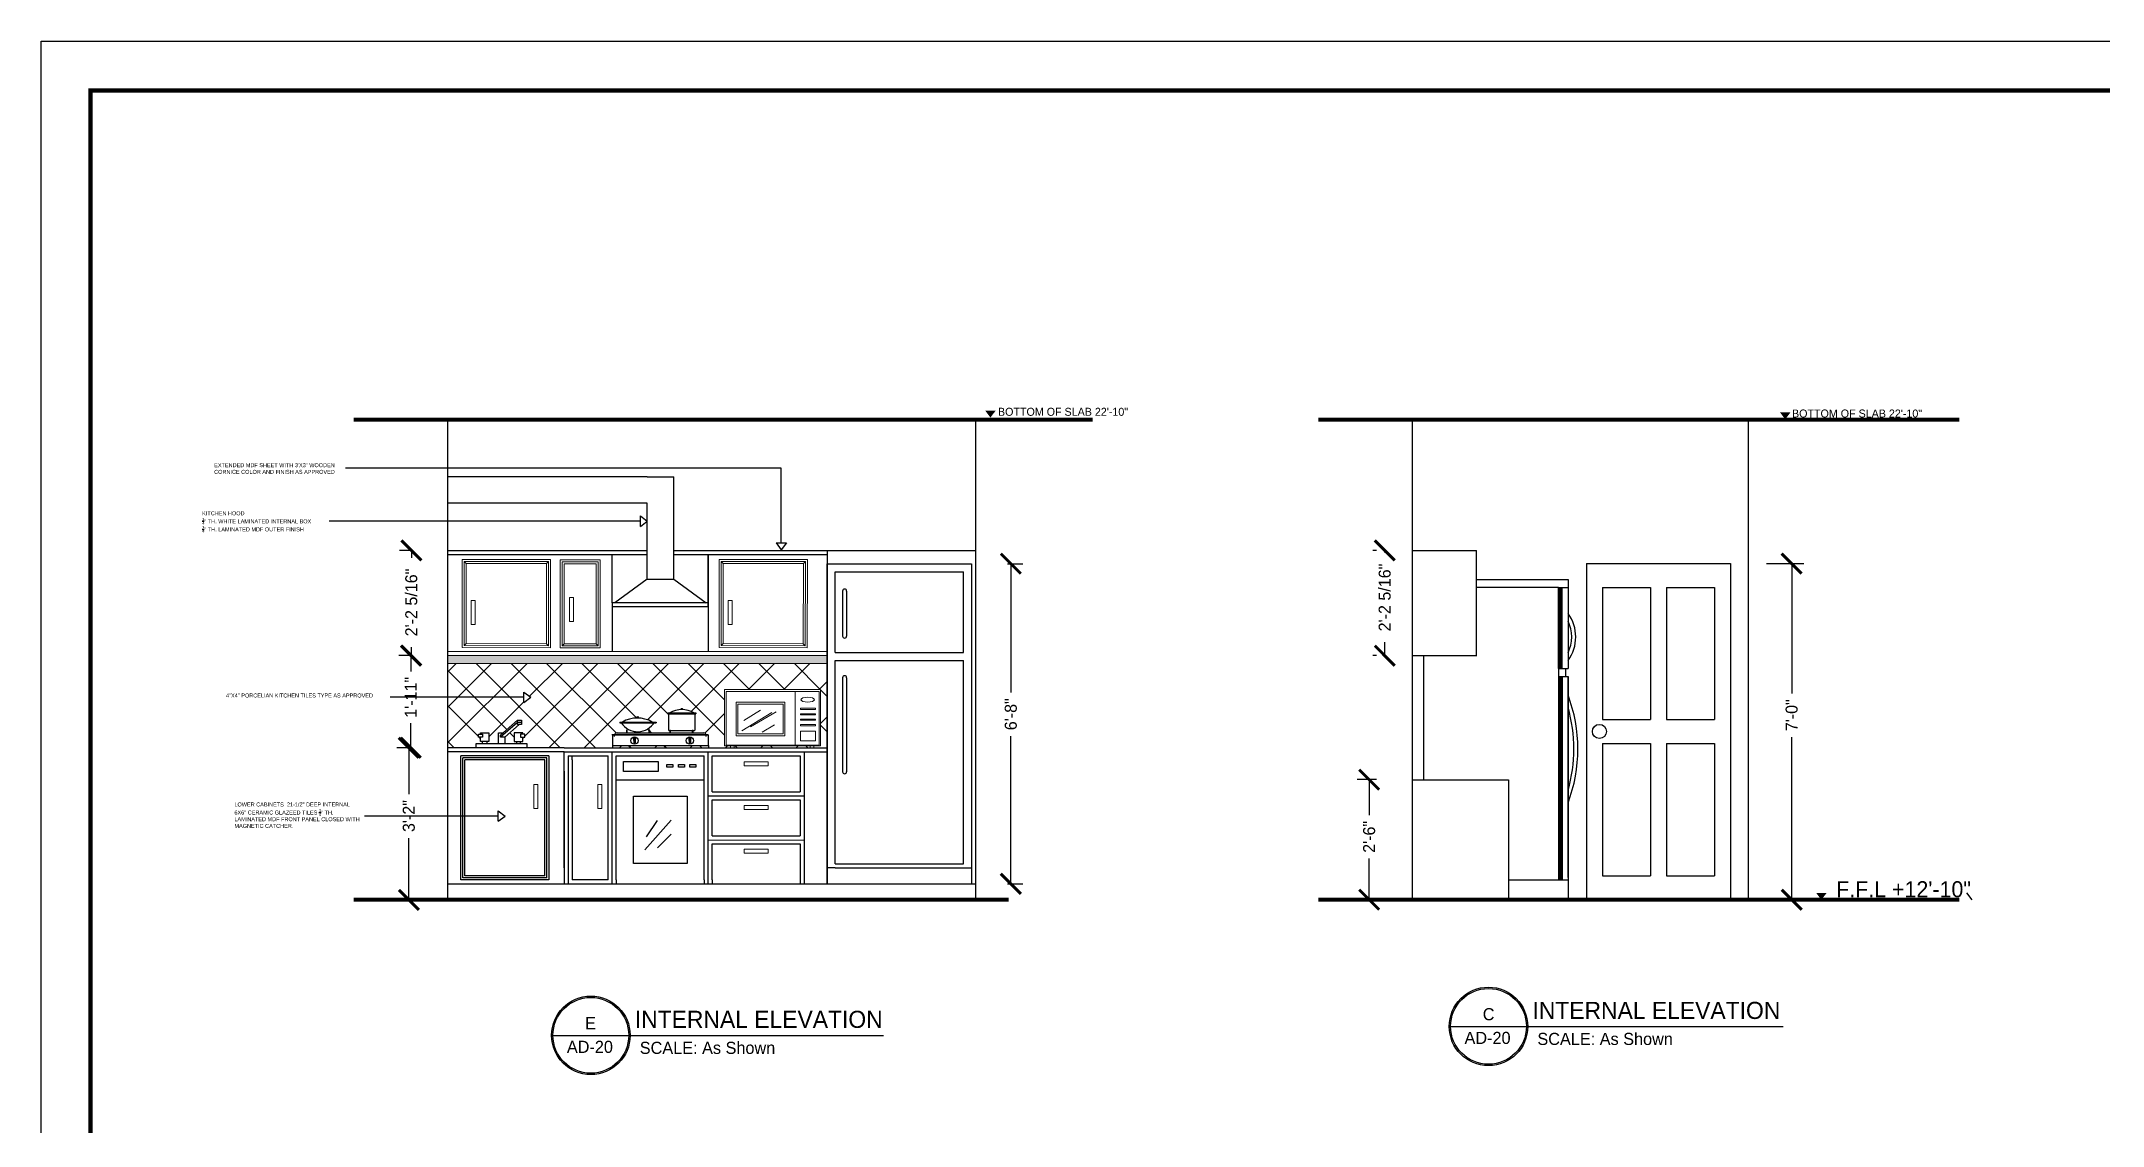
# Model space of a CAD drawing. Extents: x 10753 to 18704, y -5361 to 1140.
# Drawn here: x 15604 to 16120, y -4308 to -4037 of the extents above; entities that cross this region are included whole.
import ezdxf

# ---------------------------------------------------------------- set-up
doc = ezdxf.new("R2010")
doc.units = 0
doc.header["$LTSCALE"] = 30
doc.header["$MEASUREMENT"] = 0
doc.header["$PDMODE"] = 3
doc.layers.get('0').update_dxf_attribs({"linetype": 'CONTINUOUS'})
doc.layers.get('DEFPOINTS').update_dxf_attribs({"linetype": 'CONTINUOUS'})
for name, color, linetype in [('cross sectional lines', 9, 'CONTINUOUS'), ('furniture', 9, 'CONTINUOUS'), ('LAYER2', 132, 'CONTINUOUS'), ('SEAL', 1, 'CONTINUOUS'), ('SLINE', 3, 'CONTINUOUS'), ('WALL', 2, 'CONTINUOUS'), ('WL', 9, 'CONTINUOUS'), ('地毯', 6, 'CONTINUOUS')]:
    doc.layers.add(name, color=color, linetype=linetype)
doc.styles.add('EE', font='eurr____.ttf')
doc.styles.add('SMALL-DIM', font='stylu.ttf', dxfattribs={"height": 2})
doc.styles.get("Standard").update_dxf_attribs({"font": 'stylu.ttf', "height": 3})
doc.dimstyles.new('D1', dxfattribs={"dimtxt": 6, "dimasz": 5, "dimexe": 1, "dimexo": 2, "dimgap": 1, "dimtad": 1, "dimdec": 4, "dimzin": 3, "dimdsep": 46, "dimlunit": 4, "dimtxsty": 'Standard', "dimcen": 3, "dimclrd": 7, "dimclre": 7, "dimclrt": 2, "dimadec": 0, "dimazin": 0, "dimtfac": 1, "dimtdec": 4, "dimtofl": 0, "dimtmove": 2, "dimatfit": 3, "dimfxl": 1, "dimfrac": 2, "dimtolj": 1, "dimtzin": 1, "dimarcsym": 0})

# ---------------------------------------------------------------- blocks, each defined once
blk = doc.blocks.new('handle elivation')
at = {"color": 31, "linetype": 'ByBlock', "lineweight": 5}
for p, q in [((0, 0), (0, 6)), ((1, 6), (0, 6)), ((1, 0), (1, 6)), ((0, 0), (1, 0))]:
    blk.add_line(p, q, dxfattribs=at)
blk = doc.blocks.new('oven elivation')
at = {"color": 31, "lineweight": 9}
for p, q in [((0, 21.06), (0, 0)), ((36, 21.06), (0, 21.06)), ((36, 0), (36, 21.06)), ((0, 0), (36, 0)), ((2.22, 0), (3.63, 0)), ((2.22, -0.81), (2.22, 0)), ((3.63, 0), (3.63, -0.81)), ((32.09, -0.81), (32.09, 0)), ((33.5, -0.81), (32.09, -0.81)), ((33.5, 0), (33.5, -0.81))]:
    blk.add_line(p, q, dxfattribs=at)
at = {"color": 31, "linetype": 'ByBlock', "lineweight": 9, "ltscale": 10}
for p, q in [((0.61, 0.2), (35.52, 0.2)), ((2.22, -0.81), (3.63, -0.81))]:
    blk.add_line(p, q, dxfattribs=at)
at = {"layer": '地毯', "color": 31, "lineweight": 9}
for p, q in [((0.61, 0.2), (0.61, 20.37)), ((0.61, 20.37), (35.52, 20.37)), ((4.37, 16.33), (22.68, 16.33)), ((4.37, 3.76), (4.37, 16.33)), ((5.05, 15.65), (22, 15.65)), ((5.05, 4.44), (5.05, 15.65)), ((22, 15.65), (22, 4.44)), ((22.68, 16.33), (22.68, 3.76)), ((26.44, 0.2), (26.44, 20.37)), ((35.52, 20.37), (35.52, 0.2)), ((6.46, 5.65), (17.76, 12.5)), ((7.27, 9.48), (13.52, 13.31)), ((9.69, 7.06), (19.37, 12.7)), ((14.13, 5.04), (18.77, 7.86)), ((34.11, 14.05), (28.46, 14.05)), ((28.46, 14.05), (28.46, 13.64)), ((28.46, 13.64), (34.11, 13.64)), ((34.11, 12.01), (28.46, 12.01)), ((28.46, 12.01), (28.46, 11.61)), ((28.46, 11.61), (34.11, 11.61)), ((34.11, 9.97), (28.46, 9.97)), ((28.46, 9.97), (28.46, 9.57)), ((28.46, 9.57), (34.11, 9.57)), ((34.11, 7.93), (28.46, 7.93)), ((28.46, 7.93), (28.46, 7.53)), ((34.11, 13.64), (34.11, 14.05)), ((34.11, 11.61), (34.11, 12.01)), ((34.11, 9.57), (34.11, 9.97)), ((34.11, 7.53), (34.11, 7.93)), ((22.68, 3.76), (4.37, 3.76)), ((22, 4.44), (5.05, 4.44)), ((28.46, 7.53), (34.11, 7.53))]:
    blk.add_line(p, q, dxfattribs=at)
blk.add_lwpolyline([(28.46, 5.52), (34.08, 5.52), (34.08, 1.86), (28.46, 1.86)], close=True, dxfattribs=at)
blk.add_ellipse((31.18, 17.27), major_axis=(-2.52, 0), ratio=0.359994, dxfattribs=at)
blk = doc.blocks.new('hood')
at = {"layer": 'LAYER2', "color": 3}
for p, q in [((8.74, 6.9), (8.74, 16.99)), ((15.37, 6.9), (15.37, 16.99)), ((8.74, 6.96), (0.67, 1.06)), ((8.74, 6.9), (15.37, 6.9)), ((15.37, 6.9), (23.47, 1.06)), ((0, 1.06), (0, 0)), ((24, 1.06), (0, 1.06)), ((24, 0), (0, 0)), ((24, 0), (24, 1.06))]:
    blk.add_line(p, q, dxfattribs=at)
blk = doc.blocks.new('cabinet elivation 2x2')
at = {"color": 31, "linetype": 'ByBlock', "lineweight": 9, "ltscale": 10}
for p, q in [((1, -1), (0.5, -0.5)), ((21.02, -1), (21.52, -0.5)), ((1, -21), (0.5, -21.5)), ((21, -21.02), (21.5, -21.52))]:
    blk.add_line(p, q, dxfattribs=at)
at = {"layer": 'cross sectional lines', "color": 31, "linetype": 'ByBlock', "lineweight": 9, "ltscale": 10}
for p, q in [((22.02, 0), (22, -22.02)), ((21.02, -1), (21, -21.02)), ((21.52, -0.5), (21.5, -21.52)), ((22, -22.02), (0, -22)), ((21.5, -21.52), (0.5, -21.5)), ((21, -21.02), (1, -21))]:
    blk.add_line(p, q, dxfattribs=at)
at = {"layer": 'DEFPOINTS', "color": 31, "linetype": 'ByBlock', "lineweight": 9, "ltscale": 10}
for p, q in [((0, -22), (0, 0)), ((0, 0), (22.02, 0)), ((0.5, -21.5), (0.5, -0.5)), ((0.5, -0.5), (21.52, -0.5)), ((1, -21), (1, -1)), ((1, -1), (21.02, -1))]:
    blk.add_line(p, q, dxfattribs=at)
at = {"color": 31, "linetype": 'ByBlock', "lineweight": 5}
blk.add_blockref('handle elivation', (2.25, -16.2), dxfattribs=at)
blk = doc.blocks.new('cabinet elevation 1x2')
at = {"color": 31, "linetype": 'ByBlock', "lineweight": 9, "ltscale": 10}
for p, q in [((0.98, -21.02), (0.48, -21.52)), ((8.98, -21.03), (9.48, -21.53))]:
    blk.add_line(p, q, dxfattribs=at)
at = {"layer": 'cross sectional lines', "color": 31, "linetype": 'ByBlock', "lineweight": 9, "ltscale": 10}
for p, q in [((0, 0), (-0.02, -22.02)), ((10, 0), (9.98, -22.03)), ((0.5, -0.5), (0.48, -21.52)), ((1, -1), (0.98, -21.02)), ((9, -1), (8.98, -21.03)), ((9.5, -0.5), (9.48, -21.53)), ((9.98, -22.03), (-0.02, -22.02)), ((9.48, -21.53), (0.48, -21.52)), ((8.98, -21.03), (0.98, -21.02))]:
    blk.add_line(p, q, dxfattribs=at)
at = {"layer": 'DEFPOINTS', "color": 31, "linetype": 'ByBlock', "lineweight": 9, "ltscale": 10}
for p, q in [((0, 0), (10, 0)), ((0.5, -0.5), (9.5, -0.5)), ((1, -1), (9, -1))]:
    blk.add_line(p, q, dxfattribs=at)
at = {"layer": 'cross sectional lines', "color": 31, "linetype": 'ByBlock', "lineweight": 9, "ltscale": 10}
blk.add_blockref('handle elivation', (2.36, -15.44), dxfattribs=at)
blk = doc.blocks.new('_ArchTick')
at = {"color": 0, "linetype": 'ByBlock', "const_width": 0.15}
blk.add_lwpolyline([(-0.5, -0.5), (0.5, 0.5)], dxfattribs=at)
blk = doc.blocks.new('*D411')
at = {"color": 7, "linetype": 'Continuous', "lineweight": -2, "transparency": 16777216}
for p, q in [((15696.86, -4213.29), (15693.14, -4213.29)), ((15696.14, -4213.29), (15696.14, -4224.87)), ((15696.14, -4251.29), (15696.14, -4235.85)), ((15696.86, -4251.29), (15693.14, -4251.29))]:
    blk.add_line(p, q, dxfattribs=at)
at = {"layer": 'DEFPOINTS', "color": 0, "linetype": 'Continuous', "transparency": 16777216}
for p in [(15696.14, -4213.29), (15705.86, -4213.29), (15705.86, -4251.29)]:
    blk.add_point(p, dxfattribs=at)
at = {"color": 7, "linetype": 'Continuous', "lineweight": -2, "transparency": 16777216, "xscale": 5, "yscale": 5, "zscale": 5}
for p, rotation in [((15696.14, -4213.29), 90), ((15696.14, -4251.29), 270)]:
    blk.add_blockref('_ArchTick', p, dxfattribs=dict(at, rotation=rotation))
at = {"color": 0, "linetype": 'Continuous', "transparency": 16777216, "insert": (15696.14, -4230.36), "char_height": 3, "attachment_point": 5, "rotation": 90}
blk.add_mtext('\\A1;3\'-2"', dxfattribs=at)
blk = doc.blocks.new('*D412')
at = {"color": 7, "linetype": 'Continuous', "lineweight": -2, "transparency": 16777216}
for p, q in [((15696.86, -4190.26), (15693.61, -4190.26)), ((15696.61, -4190.26), (15696.61, -4194.24)), ((15696.61, -4213.29), (15696.61, -4207.13)), ((15696.86, -4213.29), (15693.61, -4213.29))]:
    blk.add_line(p, q, dxfattribs=at)
at = {"layer": 'DEFPOINTS', "color": 0, "linetype": 'Continuous', "transparency": 16777216}
for p in [(15696.61, -4190.26), (15705.86, -4190.26), (15705.86, -4213.29)]:
    blk.add_point(p, dxfattribs=at)
at = {"color": 7, "linetype": 'Continuous', "lineweight": -2, "transparency": 16777216, "xscale": 5, "yscale": 5, "zscale": 5}
for p, rotation in [((15696.61, -4190.26), 90), ((15696.61, -4213.29), 270)]:
    blk.add_blockref('_ArchTick', p, dxfattribs=dict(at, rotation=rotation))
at = {"color": 0, "linetype": 'Continuous', "transparency": 16777216, "insert": (15696.61, -4200.68), "char_height": 3, "attachment_point": 5, "rotation": 90}
blk.add_mtext('\\A1;1\'-11"', dxfattribs=at)
blk = doc.blocks.new('*D413')
at = {"color": 7, "linetype": 'Continuous', "lineweight": -2, "transparency": 16777216}
for p, q in [((15696.86, -4163.97), (15693.76, -4163.97)), ((15696.76, -4163.97), (15696.76, -4165.85)), ((15696.76, -4190.26), (15696.76, -4188.11)), ((15696.84, -4190.26), (15693.76, -4190.26))]:
    blk.add_line(p, q, dxfattribs=at)
at = {"layer": 'DEFPOINTS', "color": 0, "linetype": 'Continuous', "transparency": 16777216}
for p in [(15696.76, -4163.97), (15705.86, -4163.97), (15705.84, -4190.26)]:
    blk.add_point(p, dxfattribs=at)
at = {"color": 7, "linetype": 'Continuous', "lineweight": -2, "transparency": 16777216, "xscale": 5, "yscale": 5, "zscale": 5}
for p, rotation in [((15696.76, -4163.97), 90), ((15696.76, -4190.26), 270)]:
    blk.add_blockref('_ArchTick', p, dxfattribs=dict(at, rotation=rotation))
at = {"color": 0, "linetype": 'Continuous', "transparency": 16777216, "insert": (15696.76, -4176.98), "char_height": 3, "attachment_point": 5, "rotation": 90}
blk.add_mtext('\\A1;2\'-2 5/16"', dxfattribs=at)
blk = doc.blocks.new('*D414')
at = {"color": 7, "linetype": 'Continuous', "lineweight": -2, "transparency": 16777216}
for p, q in [((15845.73, -4167.29), (15849.61, -4167.29)), ((15846.61, -4167.29), (15846.61, -4199.46)), ((15846.61, -4247.29), (15846.61, -4210.37)), ((15845.73, -4247.29), (15849.61, -4247.29))]:
    blk.add_line(p, q, dxfattribs=at)
at = {"layer": 'DEFPOINTS', "color": 0, "linetype": 'Continuous', "transparency": 16777216}
for p in [(15836.73, -4167.29), (15846.61, -4167.29), (15836.73, -4247.29)]:
    blk.add_point(p, dxfattribs=at)
at = {"color": 7, "linetype": 'Continuous', "lineweight": -2, "transparency": 16777216, "xscale": 5, "yscale": 5, "zscale": 5}
for p, rotation in [((15846.61, -4167.29), 90), ((15846.61, -4247.29), 270)]:
    blk.add_blockref('_ArchTick', p, dxfattribs=dict(at, rotation=rotation))
at = {"color": 0, "linetype": 'Continuous', "transparency": 16777216, "insert": (15846.61, -4204.91), "char_height": 3, "attachment_point": 5, "rotation": 90}
blk.add_mtext('\\A1;6\'-8"', dxfattribs=at)
blk = doc.blocks.new('*D415')
at = {"color": 7, "linetype": 'Continuous', "lineweight": -2, "transparency": 16777216}
for p, q in [((15937.97, -4221.26), (15933.17, -4221.26)), ((15936.17, -4221.26), (15936.17, -4230.16)), ((15936.17, -4251.26), (15936.17, -4240.96)), ((15937.97, -4251.26), (15933.17, -4251.26))]:
    blk.add_line(p, q, dxfattribs=at)
at = {"layer": 'DEFPOINTS', "color": 0, "linetype": 'Continuous', "transparency": 16777216}
for p in [(15936.17, -4221.26), (15946.97, -4221.26), (15946.97, -4251.26)]:
    blk.add_point(p, dxfattribs=at)
at = {"color": 7, "linetype": 'Continuous', "lineweight": -2, "transparency": 16777216, "xscale": 5, "yscale": 5, "zscale": 5}
for p, rotation in [((15936.17, -4221.26), 90), ((15936.17, -4251.26), 270)]:
    blk.add_blockref('_ArchTick', p, dxfattribs=dict(at, rotation=rotation))
at = {"color": 0, "linetype": 'Continuous', "transparency": 16777216, "insert": (15936.17, -4235.56), "char_height": 3, "attachment_point": 5, "rotation": 90}
blk.add_mtext('\\A1;2\'-6"', dxfattribs=at)
blk = doc.blocks.new('*D416')
at = {"color": 7, "linetype": 'Continuous', "lineweight": -2, "transparency": 16777216}
for p, q in [((15937.97, -4163.97), (15937.06, -4163.97)), ((15940.06, -4163.97), (15940.06, -4164.61)), ((15940.06, -4190.26), (15940.06, -4186.87)), ((15937.97, -4190.26), (15937.06, -4190.26))]:
    blk.add_line(p, q, dxfattribs=at)
at = {"layer": 'DEFPOINTS', "color": 0, "linetype": 'Continuous', "transparency": 16777216}
for p in [(15940.06, -4163.97), (15946.97, -4163.97), (15946.97, -4190.26)]:
    blk.add_point(p, dxfattribs=at)
at = {"color": 7, "linetype": 'Continuous', "lineweight": -2, "transparency": 16777216, "xscale": 5, "yscale": 5, "zscale": 5}
for p, rotation in [((15940.06, -4163.97), 90), ((15940.06, -4190.26), 270)]:
    blk.add_blockref('_ArchTick', p, dxfattribs=dict(at, rotation=rotation))
at = {"color": 0, "linetype": 'Continuous', "transparency": 16777216, "insert": (15940.06, -4175.74), "char_height": 3, "attachment_point": 5, "rotation": 90}
blk.add_mtext('\\A1;2\'-2 5/16"', dxfattribs=at)
blk = doc.blocks.new('*D417')
at = {"color": 7, "lineweight": -2, "transparency": 16777216}
for p, q in [((16035.47, -4167.26), (16044.78, -4167.26)), ((16041.78, -4167.26), (16041.78, -4199.7)), ((16041.78, -4251.26), (16041.78, -4210.63)), ((16035.47, -4251.26), (16044.78, -4251.26))]:
    blk.add_line(p, q, dxfattribs=at)
at = {"layer": 'DEFPOINTS', "color": 0, "transparency": 16777216}
for p in [(16026.47, -4167.26), (16041.78, -4167.26), (16026.47, -4251.26)]:
    blk.add_point(p, dxfattribs=at)
at = {"color": 7, "lineweight": -2, "transparency": 16777216, "xscale": 5, "yscale": 5, "zscale": 5}
for p, rotation in [((16041.78, -4167.26), 90), ((16041.78, -4251.26), 270)]:
    blk.add_blockref('_ArchTick', p, dxfattribs=dict(at, rotation=rotation))
at = {"color": 0, "transparency": 16777216, "insert": (16041.78, -4205.16), "char_height": 3, "attachment_point": 5, "rotation": 90}
blk.add_mtext('\\A1;7\'-0"', dxfattribs=at)

msp = doc.modelspace()

# ---------------------------------------------------------------- hatches: boundary and pattern name
at = {"linetype": 'Continuous'}
h = msp.add_hatch(color=230, dxfattribs=at)
h.dxf.hatch_style = 1
h.paths.add_polyline_path([(15842.81178, -4129.03576), (15840.19473, -4129.03576), (15841.50325, -4130.75439)])
h = msp.add_hatch(color=230, dxfattribs=at)
h.dxf.hatch_style = 1
h.paths.add_polyline_path([(16041.47574, -4129.46509), (16038.85869, -4129.46509), (16040.16721, -4131.18372)])
h = msp.add_hatch(color=230, dxfattribs=at)
h.dxf.hatch_style = 1
h.paths.add_polyline_path([(16050.50897, -4249.56942), (16047.89191, -4249.56942), (16049.20044, -4251.28806)])
at = {"layer": 'furniture'}
h = msp.add_hatch(color=3, dxfattribs=at)
h.dxf.hatch_style = 1
h.paths.add_polyline_path([(15800.73157, -4190.34745), (15705.85915, -4190.26176), (15705.85915, -4192.26176), (15800.73157, -4192.34745)])
h = msp.add_hatch(dxfattribs=at)
h.set_pattern_fill('ANSI37', color=3, scale=50)
h.set_pattern_definition([(45, (6279.4, 786.5055), (-4.4194174, 4.4194174), []), (135, (6279.4, 786.5055), (-4.4194174, -4.4194174), [])])
h.paths.add_polyline_path([(15705.85915, -4192.26176), (15705.85915, -4200.6828), (15724.91797, -4200.6828), (15724.91797, -4199.37427), (15726.6366, -4200.6828), (15724.91797, -4201.99132), (15724.91797, -4200.6828), (15705.85915, -4200.6828), (15705.85915, -4213.28806), (15734.96671, -4213.28806), (15770.96581, -4213.32057), (15770.96581, -4213.2989), (15771.01497, -4212.70719), (15771.01497, -4213.32062), (15800.73157, -4213.34746), (15800.73157, -4192.34745)])
h.paths.add_polyline_path([(15724.33207, -4206.42406), (15724.33207, -4206.95206), (15724.33207, -4207.48006), (15723.73798, -4207.48006), (15720.10807, -4210.64806), (15720.10807, -4212.23206), (15723.01207, -4212.23206), (15723.01207, -4211.70406), (15722.48407, -4211.70406), (15722.48407, -4209.59206), (15724.59607, -4209.59206), (15724.59607, -4209.85606), (15725.12407, -4209.85606), (15725.12407, -4210.64806), (15724.59607, -4210.64806), (15724.59607, -4211.70406), (15724.06807, -4211.70406), (15724.06807, -4212.23206), (15725.65207, -4212.23206), (15725.65207, -4213.28806), (15712.98007, -4213.28806), (15712.98007, -4212.23206), (15714.56407, -4212.23206), (15714.56407, -4211.70406), (15714.03607, -4211.70406), (15714.03607, -4210.64806), (15713.50807, -4210.64806), (15713.50807, -4209.85606), (15714.03607, -4209.85606), (15714.03607, -4209.59206), (15716.14807, -4209.59206), (15716.14807, -4211.70406), (15715.62007, -4211.70406), (15715.62007, -4212.23206), (15718.52407, -4212.23206), (15718.52407, -4209.59206), (15719.6555, -4209.59206), (15723.27607, -4206.42406)], flags=16)
h.paths.add_polyline_path([(15748.84011, -4206.85246), (15749.50401, -4206.85246, -0.134791381), (15753.3329, -4205.80235, -0.410554547), (15753.17672, -4205.6442, -1), (15753.49304, -4205.6442, -0.547888269), (15753.33222, -4205.85683, -0.1279114), (15756.97286, -4206.85246), (15757.91338, -4206.85246), (15757.91338, -4207.01808), (15757.42705, -4207.01808, -0.553989616), (15749.23909, -4207.01808), (15748.84011, -4207.01808)], flags=16)
h.paths.add_polyline_path([(15748.1732, -4209.56144), (15750.49986, -4209.56144), (15750.49986, -4208.8951), (15750.72116, -4208.8951), (15750.72116, -4209.56144), (15756.15669, -4209.56144), (15756.15669, -4208.8951), (15756.37799, -4208.8951), (15756.37799, -4209.56144), (15761.34242, -4209.56144), (15761.34242, -4209.03079), (15761.2428, -4209.03079, -0.414213562), (15761.09231, -4208.88031), (15761.09231, -4204.78248), (15760.87257, -4204.78248), (15760.87257, -4204.56274), (15761.35423, -4204.56274, -0.132936902), (15764.38933, -4203.73539, -0.413337456), (15764.24201, -4203.58763, -1), (15764.53753, -4203.58763, -0.451127022), (15764.38928, -4203.75226, -0.131220231), (15767.3883, -4204.56274), (15767.84498, -4204.56274), (15767.84498, -4204.78248), (15767.62524, -4204.78248), (15767.62524, -4208.88031, -0.222128588), (15767.47475, -4209.03079), (15767.2129, -4209.03079), (15767.2129, -4209.56144), (15769.84345, -4209.56144, -0.414213562), (15770.4454, -4210.16339), (15771.01497, -4210.16339), (15771.01497, -4212.70719), (15747.01837, -4212.70719), (15747.01837, -4210.16339), (15747.57125, -4210.16339, -0.414213562)], flags=16)
h.paths.add_polyline_path([(15753.44846, -4211.49889, -1), (15751.6426, -4211.49889, -1)], flags=0)
h.paths.add_polyline_path([(15752.40142, -4210.85809, -0.340739059), (15752.7024, -4210.85809), (15752.7024, -4212.04818, -0.340739059), (15752.40142, -4212.04818)], flags=0)
h.paths.add_polyline_path([(15767.26071, -4211.49889, -1), (15765.45486, -4211.49889, -1)], flags=0)
h.paths.add_polyline_path([(15766.23771, -4210.85809, -0.340739059), (15766.53869, -4210.85809), (15766.53869, -4212.04818, -0.340739059), (15766.23771, -4212.04818)], flags=0)
h.paths.add_polyline_path([(15775.03192, -4198.75013), (15799.03192, -4198.75013), (15799.03192, -4212.78786), (15797.36633, -4212.78786), (15797.36633, -4213.32558), (15796.4245, -4213.32558), (15796.4245, -4212.78786), (15777.45373, -4212.78786), (15777.45373, -4213.32558), (15776.51191, -4213.32558), (15776.51191, -4212.78786), (15775.03192, -4212.78786)], flags=16)
h.paths.add_polyline_path([(15775.43557, -4199.21064), (15798.71177, -4199.21064), (15798.71177, -4212.65343), (15775.43557, -4212.65343)], flags=0)
h.paths.add_polyline_path([(15777.94272, -4201.90259), (15790.15012, -4201.90259), (15790.15012, -4210.28329), (15777.94272, -4210.28329)], flags=0)
h.paths.add_polyline_path([(15778.39555, -4202.35542), (15789.69729, -4202.35542), (15789.69729, -4209.83046), (15778.39555, -4209.83046)], flags=0)
h.paths.add_polyline_path([(15794.0027, -4203.42279), (15797.76994, -4203.42279), (15797.76994, -4203.69163), (15794.0027, -4203.69163)], flags=0)
edge = h.paths.add_edge_path(flags=0)
edge.add_ellipse((15795.81906, -4201.27194), major_axis=(1.6818, 0), ratio=0.359994354, start_angle=0, end_angle=360)
h.paths.add_polyline_path([(15794.0027, -4204.78128), (15797.76994, -4204.78128), (15797.76994, -4205.05012), (15794.0027, -4205.05012)], flags=0)
h.paths.add_polyline_path([(15794.0027, -4206.13977), (15797.76994, -4206.13977), (15797.76994, -4206.40862), (15794.0027, -4206.40862)], flags=0)
h.paths.add_polyline_path([(15794.0027, -4207.49826), (15797.76994, -4207.49826), (15797.76994, -4207.76711), (15794.0027, -4207.76711)], flags=0)
h.paths.add_polyline_path([(15794.0027, -4209.10527), (15797.74861, -4209.10527), (15797.74861, -4211.55072), (15794.0027, -4211.55072)], flags=0)

# ---------------------------------------------------------------- linework, layer by layer
at = {"linetype": 'Continuous'}
for p, q in [((16030.96576, -4131.26381), (16046.44443, -4131.26381)), ((15718.4971, -4230.36048), (15685.08662, -4230.36048)), ((15718.4971, -4231.66901), (15718.4971, -4229.05195)), ((15718.4971, -4229.05195), (15720.21574, -4230.36048)), ((15718.4971, -4231.66901), (15720.21574, -4230.36048)), ((16085.49527, -4249.56942), (16086.8038, -4251.28806))]:
    msp.add_line(p, q, dxfattribs=at)
at = {"color": 230, "linetype": 'Continuous'}
for p, q in [((15789.22427, -4143.43523), (15680.30889, -4143.43523)), ((15789.22427, -4162.11007), (15789.22427, -4143.43523)), ((15753.99717, -4156.65382), (15676.20699, -4156.65382)), ((15753.99717, -4157.96234), (15753.99717, -4155.34529)), ((15753.99717, -4155.34529), (15755.7158, -4156.65382)), ((15753.99717, -4157.96234), (15755.7158, -4156.65382)), ((15787.91574, -4162.11007), (15790.53279, -4162.11007)), ((15787.91574, -4162.11007), (15789.22427, -4163.82871)), ((15790.53279, -4162.11007), (15789.22427, -4163.82871)), ((15724.91797, -4201.99132), (15724.91797, -4199.37427)), ((15724.91797, -4199.37427), (15726.6366, -4200.6828)), ((15724.91797, -4200.6828), (15691.50748, -4200.6828)), ((15724.91797, -4201.99132), (15726.6366, -4200.6828))]:
    msp.add_line(p, q, dxfattribs=at)
at = {"color": 31, "linetype": 'ByBlock'}
for p, q in [((15755.7158, -4145.56578), (15705.85915, -4145.56578)), ((15755.7158, -4145.56578), (15762.3507, -4145.56578)), ((15762.3507, -4152.20068), (15762.3507, -4145.56578)), ((15755.7158, -4152.20068), (15705.85915, -4152.20068)), ((15755.7158, -4161.10696), (15755.7158, -4152.20068)), ((15762.3507, -4161.10696), (15762.3507, -4152.20068)), ((15705.85915, -4163.96998), (15755.7158, -4163.96998)), ((15705.85915, -4164.96998), (15755.7158, -4164.96998)), ((15746.97606, -4177.03071), (15746.97606, -4164.96998)), ((15762.3507, -4163.96998), (15800.73157, -4163.96998)), ((15762.3507, -4164.96998), (15800.73157, -4164.96998)), ((15770.97516, -4164.96998), (15770.95316, -4189.32055)), ((15800.73157, -4163.96998), (15800.73157, -4247.28806)), ((15800.73157, -4163.96998), (15837.85915, -4163.96998)), ((15800.73157, -4167.28806), (15836.73157, -4167.28806)), ((15800.73157, -4247.28806), (15800.73157, -4167.28806)), ((15836.73157, -4167.28806), (15836.73157, -4247.28806)), ((15946.96576, -4163.96998), (15962.96576, -4163.96998)), ((15962.96576, -4190.38098), (15962.96576, -4163.96998)), ((15802.73157, -4169.28806), (15834.73157, -4169.28806)), ((15802.73157, -4189.50512), (15802.73157, -4169.28806)), ((15834.73157, -4189.50512), (15834.73157, -4169.28806)), ((15962.96576, -4171.26381), (15985.86877, -4171.26381)), ((15983.51491, -4173.26381), (15962.96576, -4173.26381)), ((15983.51491, -4173.26381), (15985.86877, -4173.26381)), ((15983.51491, -4193.48087), (15983.51491, -4173.26381)), ((15983.51491, -4193.48087), (15983.51491, -4173.26381)), ((15983.81491, -4193.48087), (15983.81491, -4173.26381)), ((15984.11491, -4193.48087), (15984.11491, -4173.26381)), ((15984.41491, -4193.48087), (15984.41491, -4173.26381)), ((15985.86877, -4171.26381), (15985.86877, -4193.48087)), ((15746.97606, -4178.09229), (15746.97606, -4189.2989)), ((15804.54991, -4174.12467), (15804.54991, -4185.37197)), ((15805.54991, -4174.12467), (15805.54991, -4185.37197)), ((15800.73157, -4189.34745), (15705.85915, -4189.26176)), ((15802.73157, -4189.50512), (15834.73157, -4189.50512)), ((15802.73157, -4242.28806), (15802.73157, -4191.50512)), ((15802.73157, -4191.50512), (15834.73157, -4191.50512)), ((15834.73157, -4242.28806), (15834.73157, -4191.50512)), ((15946.96576, -4190.26176), (15962.96576, -4190.26176)), ((15949.86877, -4221.26381), (15949.86877, -4190.38098)), ((15983.51491, -4193.48087), (15985.86877, -4193.48087)), ((15983.51491, -4193.48087), (15983.51491, -4195.48087)), ((15985.24793, -4193.48087), (15985.24793, -4195.48087)), ((15804.54991, -4195.78218), (15804.54991, -4219.28976)), ((15805.54991, -4195.78218), (15805.54991, -4219.28976)), ((15983.51491, -4195.48087), (15985.86877, -4195.48087)), ((15983.51491, -4195.48087), (15983.51491, -4246.26381)), ((15983.81491, -4195.48087), (15983.81491, -4246.26381)), ((15984.11491, -4195.48087), (15984.11491, -4246.26381)), ((15984.41491, -4195.48087), (15984.41491, -4246.26381)), ((15985.86877, -4195.48087), (15985.86877, -4251.26381)), ((15985.86877, -4245.68128), (15985.86877, -4195.48087)), ((15718.52407, -4209.59206), (15719.65315, -4209.59206)), ((15718.52407, -4212.23206), (15718.52407, -4209.59206)), ((15719.05207, -4210.12006), (15723.27607, -4206.42406)), ((15723.27607, -4206.95206), (15719.05207, -4210.64806)), ((15723.74294, -4207.47573), (15720.10807, -4210.64806)), ((15723.27607, -4206.95206), (15723.27607, -4206.42406)), ((15723.27607, -4206.42406), (15724.33207, -4206.42406)), ((15723.27607, -4207.48006), (15723.27607, -4206.95206)), ((15724.33207, -4206.95206), (15723.27607, -4206.95206)), ((15724.33207, -4207.48006), (15723.27607, -4207.48006)), ((15724.33207, -4206.42406), (15724.33207, -4206.95206)), ((15724.33207, -4206.95206), (15724.33207, -4207.48006)), ((15748.1732, -4209.56144), (15769.84345, -4209.56144)), ((15734.96671, -4213.28806), (15705.85915, -4213.28806)), ((15734.96581, -4214.28806), (15705.85915, -4214.28806)), ((15714.56407, -4212.23206), (15714.56407, -4211.70406)), ((15715.62007, -4211.70406), (15715.62007, -4212.23206)), ((15719.05207, -4210.64806), (15719.05207, -4210.12006)), ((15720.10807, -4210.64806), (15719.05207, -4210.64806)), ((15720.10807, -4210.64806), (15720.10807, -4212.23206)), ((15723.01207, -4211.70406), (15723.01207, -4212.23206)), ((15724.06807, -4212.23206), (15724.06807, -4211.70406)), ((15734.96581, -4216.28806), (15734.96761, -4214.28806)), ((15734.96671, -4213.28806), (15800.73157, -4213.34746)), ((15770.96581, -4214.32057), (15794.96581, -4214.34225)), ((15794.96581, -4214.34225), (15794.96581, -4247.28806)), ((15731.13413, -4215.29375, 0.1761), (15709.13412, -4215.29375, 0.1761)), ((15709.16537, -4246.29375, 0.1761), (15709.13412, -4215.29375, 0.1761)), ((15730.63464, -4215.79375, 0.1761), (15709.63463, -4215.79375, 0.1761)), ((15709.66486, -4245.79375, 0.1761), (15709.63463, -4215.79375, 0.1761)), ((15730.13514, -4216.29375, 0.1761), (15710.13513, -4216.29375, 0.1761)), ((15710.16436, -4245.29375, 0.1761), (15710.13513, -4216.29375, 0.1761)), ((15730.16437, -4245.29375, 0.1761), (15730.13514, -4216.29375, 0.1761)), ((15730.66487, -4245.79375, 0.1761), (15730.63464, -4215.79375, 0.1761)), ((15731.13413, -4215.29375, 0.1761), (15731.16538, -4246.29375, 0.1761)), ((15734.96581, -4243.28806), (15734.96581, -4216.28806)), ((15734.96581, -4219.11164), (15734.96581, -4247.28806)), ((15735.96581, -4215.28896), (15745.96581, -4215.29799)), ((15735.96581, -4215.28896), (15735.96581, -4216.45336)), ((15735.96581, -4216.45336), (15735.96581, -4245.28806)), ((15735.96581, -4219.11164), (15735.96581, -4247.28806)), ((15736.96581, -4216.28806), (15736.96671, -4215.28986)), ((15736.96581, -4216.28806), (15736.96581, -4245.28806)), ((15745.96581, -4246.28806), (15745.96581, -4215.29799)), ((15771.96581, -4224.32148), (15771.96581, -4215.32148)), ((15771.96581, -4215.32148), (15793.96581, -4215.34135)), ((15793.96581, -4215.34135), (15793.96581, -4224.34135)), ((15771.96581, -4224.32148), (15793.96581, -4224.34135)), ((15946.96576, -4221.26381), (15970.96576, -4221.26381)), ((15970.96576, -4221.26381), (15970.96576, -4251.26381)), ((15770.95587, -4225.32057), (15794.95587, -4225.34225)), ((15771.96581, -4235.32149), (15771.96581, -4226.32148)), ((15771.96581, -4226.32148), (15793.96581, -4226.34135)), ((15793.96581, -4226.34135), (15793.96581, -4235.34136)), ((15771.96581, -4235.32149), (15793.96581, -4235.34136)), ((15770.94594, -4236.32056), (15794.94594, -4236.34224)), ((15771.96581, -4246.28806), (15771.96581, -4237.32149)), ((15771.96581, -4237.32149), (15793.96581, -4237.34136)), ((15793.96581, -4237.34136), (15793.96581, -4246.28806)), ((15730.66487, -4245.79375, 0.1761), (15709.66486, -4245.79375, 0.1761)), ((15730.16437, -4245.29375, 0.1761), (15710.16436, -4245.29375, 0.1761)), ((15736.96581, -4245.28806), (15736.96581, -4246.28806)), ((15802.73157, -4243.28806), (15800.73157, -4243.28806)), ((15802.73157, -4242.28806), (15834.73157, -4242.28806)), ((15802.73157, -4243.28806), (15834.73157, -4243.28806)), ((15834.73157, -4243.28806), (15836.73157, -4243.28806)), ((15705.85915, -4247.28806), (15837.85915, -4247.28806)), ((15705.85915, -4247.28806), (15837.85915, -4247.28806)), ((15731.16538, -4246.29375, 0.1761), (15709.16537, -4246.29375, 0.1761)), ((15745.96581, -4246.28806), (15736.96581, -4246.28806)), ((15769.96581, -4246.28806), (15769.96581, -4247.00164)), ((15769.96581, -4247.00164), (15769.96581, -4247.28806)), ((15771.96581, -4246.28806), (15771.96581, -4247.28806)), ((15793.96581, -4246.28806), (15793.96581, -4247.28806))]:
    msp.add_line(p, q, dxfattribs=at)
at = {"color": 2}
for p, q in [((15770.97606, -4177.03071), (15770.97606, -4164.96998)), ((15970.96576, -4246.26381), (15985.86877, -4246.26381)), ((15946.96576, -4251.26381), (16030.96576, -4251.26381))]:
    msp.add_line(p, q, dxfattribs=at)
at = {"color": 1}
for p, q in [((15990.46576, -4167.26381), (16026.46576, -4167.26381)), ((15990.46576, -4167.26381), (15990.46576, -4251.26381)), ((16026.46576, -4167.26381), (16026.46576, -4251.26381)), ((15994.46576, -4173.26381), (16006.46576, -4173.26381)), ((15994.46576, -4173.26381), (15994.46576, -4206.26381)), ((16006.46576, -4173.26381), (16006.46576, -4206.26381)), ((16010.46576, -4173.26381), (16022.46576, -4173.26381)), ((16010.46576, -4173.26381), (16010.46576, -4206.26381)), ((16022.46576, -4173.26381), (16022.46576, -4206.26381)), ((15994.46576, -4206.26381), (16006.46576, -4206.26381)), ((16010.46576, -4206.26381), (16022.46576, -4206.26381)), ((15994.46576, -4212.26381), (15994.46576, -4245.26381)), ((15994.46576, -4212.26381), (16006.46576, -4212.26381)), ((16006.46576, -4212.26381), (16006.46576, -4245.26381)), ((16010.46576, -4212.26381), (16022.46576, -4212.26381)), ((16010.46576, -4212.26381), (16010.46576, -4245.26381)), ((16022.46576, -4212.26381), (16022.46576, -4245.26381)), ((15994.46576, -4245.26381), (16006.46576, -4245.26381)), ((16010.46576, -4245.26381), (16022.46576, -4245.26381))]:
    msp.add_line(p, q, dxfattribs=at)
at = {"color": 35, "linetype": 'ByBlock'}
for p, q in [((15760.87257, -4204.56274), (15767.84498, -4204.56274)), ((15760.87257, -4204.78248), (15760.87257, -4204.56274)), ((15767.84498, -4204.56274), (15767.84498, -4204.78248)), ((15748.84011, -4206.85246), (15757.91338, -4206.85246)), ((15748.84011, -4207.01808), (15757.91338, -4207.01808)), ((15750.49986, -4208.8951), (15750.49986, -4209.50774)), ((15750.72116, -4208.8951), (15750.49986, -4208.8951)), ((15750.72116, -4209.50774), (15750.72116, -4208.8951)), ((15756.15669, -4208.8951), (15756.15669, -4209.50774)), ((15756.37799, -4208.8951), (15756.15669, -4208.8951)), ((15756.15669, -4209.50774), (15756.37799, -4209.50774)), ((15756.37799, -4209.50774), (15756.37799, -4208.8951)), ((15760.87257, -4204.78248), (15767.84498, -4204.78248)), ((15761.09231, -4208.88031), (15761.09231, -4204.78248)), ((15761.34242, -4209.03079), (15761.2428, -4209.03079)), ((15761.34242, -4208.95044), (15761.34242, -4209.56308)), ((15761.56372, -4208.95044), (15761.34242, -4208.95044)), ((15761.34242, -4209.56308), (15761.56372, -4209.56308)), ((15761.56372, -4209.56308), (15761.56372, -4208.95044)), ((15766.9916, -4209.03079), (15761.56372, -4209.03079)), ((15766.9916, -4208.95044), (15766.9916, -4209.56308)), ((15767.2129, -4208.95044), (15766.9916, -4208.95044)), ((15766.9916, -4209.56308), (15767.2129, -4209.56308)), ((15767.2129, -4209.56308), (15767.2129, -4208.95044)), ((15767.47475, -4209.03079), (15767.2129, -4209.03079)), ((15767.62524, -4204.78248), (15767.62524, -4208.88031)), ((15734.96581, -4214.28806), (15800.73157, -4214.34746)), ((15746.90712, -4210.00125), (15770.98518, -4210.00125)), ((15746.96581, -4247.28806), (15746.96581, -4214.2989)), ((15746.96583, -4213.29884), (15770.96583, -4213.29884)), ((15771.01497, -4210.16339), (15747.01837, -4210.16339)), ((15747.01837, -4210.16339), (15747.01837, -4212.70719)), ((15747.01837, -4212.70719), (15747.01837, -4213.29884)), ((15747.01837, -4212.70719), (15771.01497, -4212.70719)), ((15747.57125, -4210.46437), (15747.57125, -4210.16339)), ((15752.40142, -4210.85809), (15752.40142, -4212.04818)), ((15752.40142, -4211.49889), (15752.40142, -4210.85809)), ((15752.7024, -4210.85809), (15752.7024, -4212.04818)), ((15766.23771, -4210.85809), (15766.23771, -4212.04818)), ((15766.23771, -4211.49889), (15766.23771, -4210.85809)), ((15766.53869, -4210.85809), (15766.53869, -4212.04818)), ((15770.4454, -4210.46437), (15770.4454, -4210.16339)), ((15770.96581, -4247.28806), (15770.96581, -4214.32057)), ((15771.01497, -4212.70719), (15771.01497, -4210.16339)), ((15747.96581, -4246.28806), (15747.96581, -4215.2998)), ((15747.96581, -4215.2998), (15769.96581, -4215.31967)), ((15769.96581, -4246.28806), (15769.96581, -4215.31967)), ((15747.96039, -4221.2998), (15769.96039, -4221.31967)), ((15761.67158, -4231.35963), (15755.12287, -4238.77296)), ((15758.17894, -4231.50602), (15755.41392, -4235.57583)), ((15761.67158, -4234.84731), (15758.32446, -4238.33601)), ((15747.96581, -4246.28806), (15747.96581, -4247.28806))]:
    msp.add_line(p, q, dxfattribs=at)
at = {"color": 5}
for p, q in [((15748.84011, -4206.85246), (15748.84011, -4207.01808)), ((15750.49986, -4209.50774), (15750.72116, -4209.50774)), ((15757.91338, -4206.85246), (15757.91338, -4207.01808)), ((15771.01497, -4212.70719), (15771.01497, -4213.29884))]:
    msp.add_line(p, q, dxfattribs=at)
at = {"linetype": 'ByBlock'}
msp.add_line((15770.96581, -4213.32057), (15770.96581, -4213.2989), dxfattribs=at)
at = {"color": 2, "linetype": 'ByBlock', "ltscale": 10}
msp.add_line((15705.85915, -4251.28806), (15837.85915, -4251.28806), dxfattribs=at)
at = {"color": 31, "linetype": 'ByBlock'}
for points in [[(15714.03607, -4209.85468), (15714.03607, -4209.59206), (15716.14807, -4209.59206), (15716.14807, -4211.70406), (15714.03607, -4211.70406), (15714.03607, -4210.64806)], [(15724.59607, -4209.85468), (15724.59607, -4209.59206), (15722.48407, -4209.59206), (15722.48407, -4211.70406), (15724.59607, -4211.70406), (15724.59607, -4210.64806)]]:
    msp.add_lwpolyline(points, dxfattribs=at)
for points in [[(15712.98007, -4213.28806), (15712.98007, -4212.23206), (15725.65207, -4212.23206), (15725.65207, -4213.28806)], [(15713.50807, -4210.64806), (15713.50807, -4209.85606), (15714.56407, -4209.85606), (15714.56407, -4210.64806)], [(15725.12407, -4210.64806), (15725.12407, -4209.85606), (15724.06807, -4209.85606), (15724.06807, -4210.64806)]]:
    msp.add_lwpolyline(points, close=True, dxfattribs=at)
at = {"color": 35, "linetype": 'ByBlock'}
for points in [[(15749.75781, -4216.7258), (15758.47469, -4216.7258), (15758.47469, -4219.24615), (15749.75781, -4219.24615)], [(15760.62233, -4217.47937), (15762.13831, -4217.47937), (15762.13831, -4218.10966), (15760.62233, -4218.10966)], [(15763.51889, -4217.47937), (15765.03487, -4217.47937), (15765.03487, -4218.10966), (15763.51889, -4218.10966)], [(15766.37347, -4217.47937), (15767.88945, -4217.47937), (15767.88945, -4218.10966), (15766.37347, -4218.10966)], [(15752.25597, -4225.41315), (15765.69553, -4225.41315), (15765.69553, -4242.18455), (15752.25597, -4242.18455)]]:
    msp.add_lwpolyline(points, close=True, dxfattribs=at)
for centre, radius in [((15764.38977, -4203.58763), 0.14776), ((15753.33488, -4205.6442), 0.15816), ((15752.54553, -4211.49889), 0.90293), ((15766.35778, -4211.49889), 0.90293)]:
    msp.add_circle(centre, radius, dxfattribs=at)
at = {"color": 1}
msp.add_circle((15993.71187, -4209.2112), 1.75818, dxfattribs=at)
at = {"color": 31, "linetype": 'ByBlock'}
for centre, radius, start, end in [((15805.04991, -4174.12467), 0.5, 0, 180), ((15977.92588, -4185.58897), 9.88036, 323.5048314, 36.4951686), ((15977.92588, -4185.58897), 8.88036, 333.4357475, 26.5642525), ((15805.04991, -4185.37197), 0.5, 180, 0), ((15805.04991, -4195.78218), 0.5, 0, 180), ((15949.97857, -4213.57998), 38.34865, 339.3727375, 20.6272625), ((15949.97857, -4213.57998), 37.34865, 343.9353922, 16.0646078), ((15805.04991, -4219.28976), 0.5, 180, 0)]:
    msp.add_arc(centre, radius, start, end, dxfattribs=at)
at = {"color": 35, "linetype": 'ByBlock'}
for centre, radius, start, end in [((15764.37126, -4209.77283), 6.0206, 59.9259488, 120.0740512), ((15748.1732, -4210.16339), 0.60195, 90, 180), ((15753.33307, -4204.45709), 4.82901, 212.0280048, 330.261864), ((15753.23843, -4213.35377), 7.49753, 60.1264917, 119.8735083), ((15761.2428, -4208.88031), 0.15049, 180, 270), ((15767.38898, -4208.79454), 0.25134, 289.9526095, 340.0473905), ((15769.84345, -4210.16339), 0.60195, 0, 90), ((15752.55191, -4211.05328), 0.24646, 52.3680365, 127.6319635), ((15752.55191, -4211.85299), 0.24646, 232.3680365, 307.6319635), ((15766.3882, -4211.05328), 0.24646, 52.3680365, 127.6319635), ((15766.3882, -4211.85299), 0.24646, 232.3680365, 307.6319635)]:
    msp.add_arc(centre, radius, start, end, dxfattribs=at)
at = {"layer": 'furniture', "color": 3}
for p, q in [((15800.72886, -4192.34745), (15705.85644, -4192.26176)), ((15800.73067, -4190.34745), (15705.85825, -4190.26176))]:
    msp.add_line(p, q, dxfattribs=at)
at = {"layer": 'SEAL', "color": 1}
msp.add_lwpolyline([(16411.68734, -4036.71229), (16411.68734, -4578.80944), (15604.25094, -4578.80944), (15604.25094, -4036.71229)], close=True, dxfattribs=at)
at = {"layer": 'SLINE'}
for p, q in [((15731.81728, -4285.16035), (15814.81532, -4285.16035)), ((15956.18187, -4282.9289), (16039.63505, -4282.9289))]:
    msp.add_line(p, q, dxfattribs=at)
for centre, radius in [((15741.62823, -4285.16035), 9.81095), ((15741.62823, -4285.16035), 9.47309), ((15965.99281, -4282.9289), 9.81095), ((15965.99281, -4282.9289), 9.47309)]:
    msp.add_circle(centre, radius, dxfattribs=at)
at = {"layer": 'WALL', "color": 9}
for p, q in [((15684.03968, -4131.28806), (15867.04513, -4131.28806)), ((15705.85915, -4251.28806), (15705.85915, -4131.28806)), ((15837.85915, -4251.28806), (15837.85915, -4131.28806)), ((15946.96576, -4131.26381), (15935.14886, -4131.26381)), ((15946.96576, -4131.26381), (16030.96576, -4131.26381)), ((15946.96576, -4251.26381), (15946.96576, -4131.26381)), ((16030.96576, -4251.26381), (16030.96576, -4131.26381))]:
    msp.add_line(p, q, dxfattribs=at)
at = {"layer": 'WALL', "color": 9, "const_width": 1}
for points in [[(15682.33734, -4131.28806), (15867.04513, -4131.28806)], [(15923.44395, -4131.26381), (16083.69907, -4131.26381)], [(15682.33734, -4251.28806), (15846.08312, -4251.28806)], [(15923.44395, -4251.26381), (16083.69907, -4251.26381)]]:
    msp.add_lwpolyline(points, dxfattribs=at)
at = {"layer": 'WL', "const_width": 1.0267}
msp.add_lwpolyline([(16399.36695, -4049.03268), (16399.36695, -4566.48905), (15616.57133, -4566.48905), (15616.57133, -4049.03268)], close=True, dxfattribs=at)

# ---------------------------------------------------------------- block references
at = {"color": 230, "linetype": 'Continuous'}
msp.add_blockref('hood', (15746.97606, -4178.09229), dxfattribs=at)
at = {"color": 31, "linetype": 'ByBlock'}
for name, p in [('cabinet elivation 2x2', (15709.50463, -4166.26637)), ('cabinet elevation 1x2', (15733.9649, -4166.3163)), ('handle elivation', (15727.344, -4228.48461)), ('handle elivation', (15743.34613, -4228.48461))]:
    msp.add_blockref(name, p, dxfattribs=at)
at = {"color": 2, "linetype": 'ByBlock'}
msp.add_blockref('cabinet elivation 2x2', (15773.72606, -4166.26637), dxfattribs=at)
at = {"color": 31, "linetype": 'ByBlock', "xscale": 0.6666666666666604, "yscale": 0.6666666666666604, "zscale": 0.6666666666666604}
msp.add_blockref('oven elivation', (15775.03192, -4212.78786), dxfattribs=at)
at = {"color": 31, "linetype": 'ByBlock', "rotation": 90}
for p in [(15785.96581, -4217.84135), (15785.96581, -4228.69267), (15785.96581, -4239.66795)]:
    msp.add_blockref('handle elivation', p, dxfattribs=at)

# ---------------------------------------------------------------- texts
at = {"color": 230, "linetype": 'Continuous', "attachment_point": 1, "style": 'EE'}
for s, width, insert, char_height in [('BOTTOM OF SLAB 22\'-10"', 33.4342381, (15843.38886, -4128.32139), 2), ('BOTTOM OF SLAB 22\'-10"', 33.4342381, (16041.85595, -4128.75631), 2), ('EXTENDED MDF SHEET WITH 3\'X3" WOODEN CORNICE COLOR AND FINISH AS APPROVED', 31.9498116, (15647.47504, -4142.16401), 1), ('\\A1;KITCHEN HOOD \\P{\\H0.7x;\\S3/4;}" TH. WHITE LAMINATED INTERNAL BOX\\P{\\H0.7x;\\S3/4;}" TH. LAMINATED MDF OUTER FINISH ', 29.5760086, (15644.47865, -4154.18973), 1), ('4"X4" PORCELIAN KITCHEN TILES TYPE AS APPROVED', 37.4822119, (15650.43187, -4199.72557), 1), ('\\A1;LOWER CABINETS  21-1/2" DEEP INTERNAL 6X6" CERAMIC GLAZEED TILES {\\H0.7x;\\S3/4;}" TH. LAMINATED MDF FRONT PANEL CLOSED WITH MAGNETIC CATCHER.', 30.9188408, (15652.53465, -4226.96625), 1), ('F.F.L +12\'-10"', 32.7535975, (16052.88871, -4246.64834), 4)]:
    msp.add_mtext_dynamic_manual_height_columns(s, width=width, gutter_width=45, heights=[0], dxfattribs=dict(at, insert=insert, char_height=char_height))
at = {"layer": 'SLINE', "style": 'SMALL-DIM'}
for s, height, p in [('INTERNAL ELEVATION', 4.2757912, (15976.97592, -4281.06582, 0.04541)), ('E', 3.0375, (15740.19836, -4283.62959)), ('INTERNAL ELEVATION', 4.2757912, (15752.61134, -4283.29726, 0.04541)), ('C', 3.0375, (15964.56295, -4281.39815)), ('AD-20', 3.0375, (15735.63551, -4289.55573)), ('SCALE: As Shown', 3.0375, (15753.85244, -4289.80624, 0.06863)), ('AD-20', 3.0375, (15960.00009, -4287.32429)), ('SCALE: As Shown', 3.0375, (15978.21703, -4287.5748, 0.06863))]:
    msp.add_text(s, height=height, dxfattribs=at).set_placement(p)

# ---------------------------------------------------------------- dimensions: what is measured, and where the dimension line sits
at = {"color": 0, "linetype": 'Continuous'}
for base, p1, p2, picture, middle in [((15696.76115, -4163.96998), (15705.83631, -4190.26174), (15705.85915, -4163.96998), '*D413', (15696.76115, -4176.98356)), ((15940.06339, -4163.96998), (15946.96576, -4190.26176), (15946.96576, -4163.96998), '*D416', (15940.06339, -4175.73824)), ((15846.61332, -4167.28806), (15836.73157, -4247.28806), (15836.73157, -4167.28806), '*D414', (15846.61332, -4204.91266)), ((15696.60651, -4190.26176), (15705.85915, -4213.28806), (15705.85825, -4190.26176), '*D412', (15696.60651, -4200.6828)), ((15696.138, -4213.28806), (15705.85915, -4251.28806), (15705.85915, -4213.28806), '*D411', (15696.138, -4230.36048)), ((15936.17055, -4221.26381), (15946.96576, -4251.26381), (15946.96576, -4221.26381), '*D415', (15936.17055, -4235.55732))]:
    dim = msp.add_linear_dim(base=base, p1=p1, p2=p2, angle=90, dimstyle='D1', override={"dimtxt": 2, "dimexe": 3, "dimexo": 9, "dimblk": 'ArchTick', "dimclrt": 0, "dimldrblk": 'ArchTick'}, dxfattribs=at)
    dim.commit()
    dim.dimension.update_dxf_attribs({"geometry": picture, "text_midpoint": middle, "dimtype": 160})
at = {"color": 1}
dim = msp.add_linear_dim(base=(16041.78365, -4167.26381), p1=(16026.46576, -4251.26381), p2=(16026.46576, -4167.26381), angle=90, dimstyle='D1', override={"dimtxt": 2, "dimexe": 3, "dimexo": 9, "dimblk": 'ArchTick', "dimclrt": 0, "dimldrblk": 'ArchTick'}, dxfattribs=at)
dim.commit()
dim.dimension.update_dxf_attribs({"geometry": '*D417', "text_midpoint": (16041.78365, -4205.16228), "dimtype": 160})

doc.saveas('drawing.dxf')
